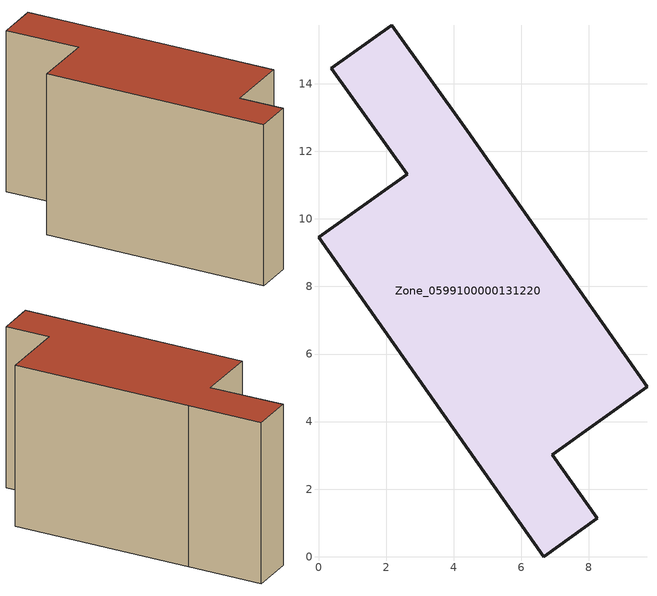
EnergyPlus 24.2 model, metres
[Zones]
Zone_0599100000131220
 floor ground (C_G): 2.62,11.32 0.38,14.45 2.17,15.73 4.4,12.61 9.72,5.03 6.92,3.02 8.25,1.14 6.66,0 0,9.45 z0
 wall outside (C_F): 0.38,14.45 2.62,11.32 0,9.45 6.66,0 8.25,1.14 6.92,3.02 9.72,5.03 4.4,12.61 2.17,15.73 0.38,14.45 z0:8.4
 roof outside (C_R): 9.72,5.03 4.4,12.61 2.17,15.73 0.38,14.45 2.62,11.32 0,9.45 6.66,0 8.25,1.14 6.92,3.02 z8.4
[BUILDING]
Pand.0599100000131220: North Axis=0; Terrain=City; Loads Convergence Tolerance Value=0.04; Temperature Convergence Tolerance Value=0.4; Solar Distribution=FullExterior; Maximum Number of Warmup Days=25; Minimum Number of Warmup Days=1
[Site:Location]
Rotterdam.The.Hague.AP_ZH_NLD Design_Conditions: Latitude=51.96; Longitude=4.45; Time Zone=1; Elevation=-4.5
[SITE:GROUNDTEMPERATURE:BUILDINGSURFACE]
18, 18, 18, 18, 18, 18, 18, 18, 18, 18, 18, 18
[MATERIAL] Thermal Absorptance=0.9; Solar Absorptance=0.7; Visible Absorptance=0.7
Name | Roughness | Thickness | Conductivity | Density | Specific Heat
G.TI.1975-1991 | MediumSmooth | 0.15 | 0.288461 | 540 | 1210
F.TI.1975-1991 | Rough | 0.3 | 0.230769 | 1920 | 840
R.TI.1975-1991 | MediumRough | 0.2 | 0.153846 | 1500 | 1000
[CONSTRUCTION]
C_G: G.TI.1975-1991
C_F: F.TI.1975-1991
C_R: R.TI.1975-1991
[ZONE]
Zone_0599100000131220: Type=1; Multiplier=1; Ceiling Height=Autocalculate; Volume=Autocalculate; Floor Area=autocalculate; Part of Total Floor Area=Yes
[ZONEINFILTRATION:DESIGNFLOWRATE]
Infil_Zone_0599100000131220: Zone or ZoneList or Space or SpaceList=Zone_0599100000131220; Schedule=AlwaysOn; Design Flow Rate Calculation Method=Flow/Area; Flow Rate per Floor Area=0.003; Constant Term Coefficient=1; Temperature Term Coefficient=0; Velocity Term Coefficient=0; Velocity Squared Term Coefficient=0
[HVACTEMPLATE:ZONE:IDEALLOADSAIRSYSTEM]
Zone_0599100000131220: Maximum Heating Supply Air Temperature=50; Minimum Cooling Supply Air Temperature=13; Maximum Heating Supply Air Humidity Ratio=0.0156; Minimum Cooling Supply Air Humidity Ratio=0.0077; Heating Limit=NoLimit; Cooling Limit=NoLimit; Dehumidification Control Type=ConstantSensibleHeatRatio; Cooling Sensible Heat Ratio=0.7; Dehumidification Setpoint=60; Humidification Control Type=None; Humidification Setpoint=30; Outdoor Air Method=None; Outdoor Air Flow Rate per Person=0.00944; Outdoor Air Flow Rate per Zone Floor Area=0; Outdoor Air Flow Rate per Zone=0; Demand Controlled Ventilation Type=None; Outdoor Air Economizer Type=NoEconomizer; Heat Recovery Type=None; Sensible Heat Recovery Effectiveness=0.7; Latent Heat Recovery Effectiveness=0.65
[ZONECONTROL:THERMOSTAT]
ThermostatControl_Zone_0599100000131220: Zone or ZoneList=Zone_0599100000131220; Control Type Schedule=DualSetpointControlType; Control 1=Thermostat_Zone_0599100000131220; Temperature Difference Between Cutout And Setpoint=0
[THERMOSTATSETPOINT:DUALSETPOINT]
Thermostat_Zone_0599100000131220: Heating Setpoint Temperature Schedule=HeatingSetpoint_Zone_0599100000131220; Cooling Setpoint Temperature Schedule=CoolingSetpoint_Zone_0599100000131220
[SCHEDULE:COMPACT]
HeatingSetpoint_Zone_0599100000131220: Through: 12/31, For: AllDays, Until: 24:00, 21
CoolingSetpoint_Zone_0599100000131220: Through: 12/31, For: AllDays, Until: 24:00, 24
DualSetpointControlType: Through: 12/31, For: AllDays, Until: 24:00, 4
AlwaysOn: Through: 12/31, For: AllDays, Until: 24:00, 1
